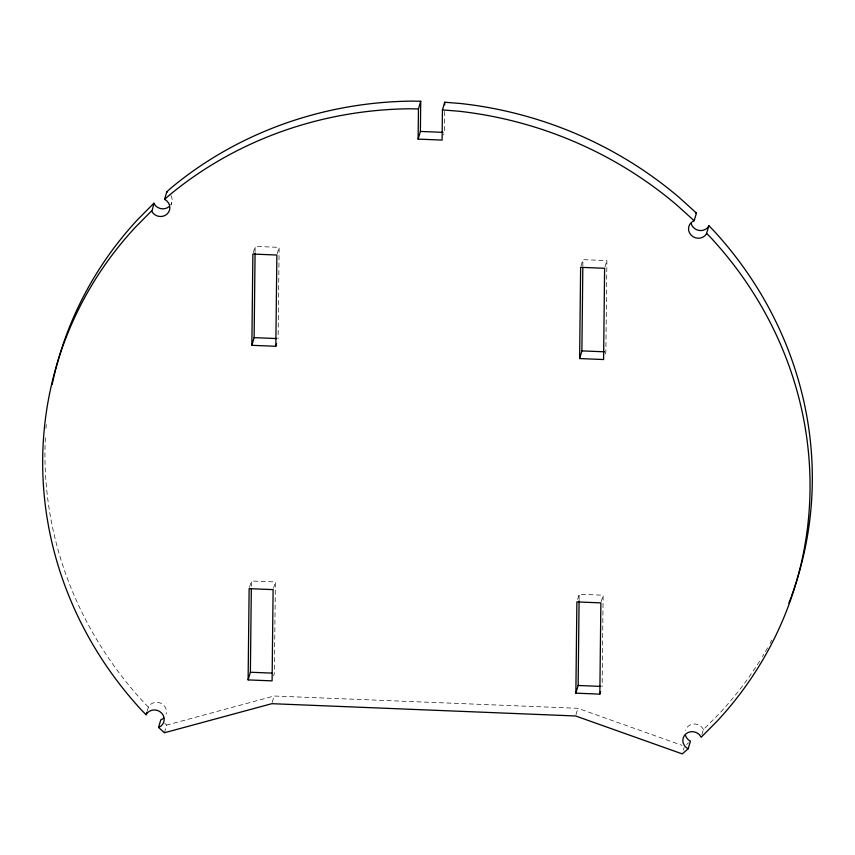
<?xml version="1.0" encoding="UTF-8"?>
<svg xmlns="http://www.w3.org/2000/svg" width="855" height="855" viewBox="0 0 855 855"><rect width="100%" height="100%" fill="white"/><g stroke="black" fill="none" stroke-linecap="round" stroke-linejoin="round"><path stroke-width="0.64" stroke-dasharray="4.28 3.21" d="M251.349 586.274L251.402 580.983L275.385 581.945L274.37 673.206L273.611 675.76M255.089 251.68L255.153 246.39L279.136 247.352L278.11 338.612M444.6 111.417L444.365 132.407L443.617 134.962M579.102 599.526L579.166 594.236L603.138 595.208L602.123 686.458M582.832 266.258L582.907 259.642L606.89 260.615L605.864 351.865L604.731 355.701M171.053 204.997L171.812 202.443M253.262 252.781L255.153 246.39M277.234 253.743L279.136 247.352M147.22 710.922L148.61 706.519A9.64 9.084 16.5 0 1 160.622 703.109A9.64 9.084 16.5 0 1 166.127 714.117M164.438 732.767L166.704 725.093L274.113 696.013L577.884 708.303L682.001 745.336M249.51 587.374L251.402 580.983M273.493 588.336L275.385 581.945M272.211 702.404L274.113 696.013M581.015 266.033L582.907 259.642M604.998 267.006L606.89 260.615M577.649 599.355L579.166 594.236M601.247 601.599L603.138 595.208M575.992 714.695L577.884 708.303M683.369 750.059L684.128 747.505M701.859 734.744L703.376 729.625L719.312 713.594A385.413 363.525 16.5 0 0 761.089 658.799M686.586 744.513L688.521 742.803M164.748 723.319L166.704 725.093M148.353 707.085L143.726 702.361A385.413 363.525 16.5 0 1 45.454 436.018M703.376 729.625L703.056 728.866A9.64 9.084 16.5 0 0 693.533 724.014A9.64 9.084 16.5 0 0 685.464 730.394M170.915 195.485A9.64 9.084 16.5 0 1 170.829 204.612M771.862 640.042A385.413 363.525 16.5 0 1 770.056 643.398M767.576 647.844A385.413 363.525 16.5 0 1 762.414 656.629M45.956 428.398A385.413 363.525 16.5 0 1 46.266 424.593"/><path stroke-width="1.28" d="M248.11 679.907L249.136 588.646L273.108 589.619L272.093 680.869L248.11 679.907L250.387 672.233L251.317 588.913M251.862 345.313L252.877 254.053L276.86 255.025L275.834 346.275L251.862 345.313L254.127 337.64L255.079 252.995M791.527 596.01A385.413 363.525 16.5 0 0 713.551 230.487L708.913 225.752L706.39 233.992A9.64 9.084 16.5 0 1 691.278 235.307A9.64 9.084 16.5 0 1 693.394 221.028L694.185 220.75L696.451 213.077L679.094 197.387A385.413 363.525 16.5 0 0 460.407 103.487L444.707 102.237L442.43 109.91L442.099 140.081L418.116 139.109L418.458 108.938L420.724 101.264L412.238 101.104A385.413 363.525 16.5 0 0 171.652 187.48L166.821 191.744L164.555 199.418L165.154 199.675A9.64 9.084 16.5 0 1 167.024 214.113A9.64 9.084 16.5 0 1 151.944 211.645L153.9 203.212L154.221 203.971A9.64 9.084 16.5 0 0 169.29 206.44M418.116 139.109L420.393 131.435L420.724 101.264M444.675 104.855L444.707 102.237M575.864 693.159L576.89 601.909L600.873 602.882L599.847 694.132L575.864 693.159L578.14 685.486L579.092 600.851M579.615 358.566L580.63 267.316L604.613 268.288L603.598 359.538L579.615 358.566L581.892 350.892L582.821 267.572M151.624 210.886L135.689 226.928A385.413 363.525 16.5 0 0 141.449 710.035L146.087 714.759L146.846 712.204M685.421 735.118A9.64 9.084 16.5 0 0 689.846 740.836L690.445 741.103L688.179 748.766L682.237 753.896L575.618 715.977L271.837 703.686L164.438 732.767L158.549 727.434L160.815 719.771L161.606 719.483A9.64 9.084 16.5 0 0 163.604 718.115M275.834 346.275L276.593 343.721M599.847 694.132L600.605 691.577M146.087 714.759L146.344 714.192A9.64 9.084 16.5 0 1 161.445 712.878A9.64 9.084 16.5 0 1 159.34 727.156L158.549 727.434M708.913 225.752L708.656 226.319A9.64 9.084 16.5 0 1 699.059 230.444A9.64 9.084 16.5 0 1 691.107 223.454M153.9 203.212L137.965 219.254A385.413 363.525 16.5 0 0 52.187 384.397M164.555 199.418L169.376 195.154A385.413 363.525 16.5 0 1 409.962 108.777L418.458 108.938M695.66 213.355L696.451 213.077M420.393 131.435L443.04 132.354M254.127 337.64L276.774 338.559M581.892 350.892L604.538 351.811M250.387 672.233L271.698 673.099M578.14 685.486L600.787 686.405M442.43 109.91L458.141 111.15A385.413 363.525 16.5 0 1 676.818 205.061L694.185 220.75M166.821 191.744L167.43 192.012M688.179 748.766L687.57 748.51A9.64 9.084 16.5 0 1 685.71 734.071A9.64 9.084 16.5 0 1 700.779 736.54L701.1 737.299L717.035 721.267A385.413 363.525 16.5 0 0 711.274 238.16L706.647 233.426M791.099 597.196A385.413 363.525 16.5 0 1 788.844 603.128"/></g></svg>
